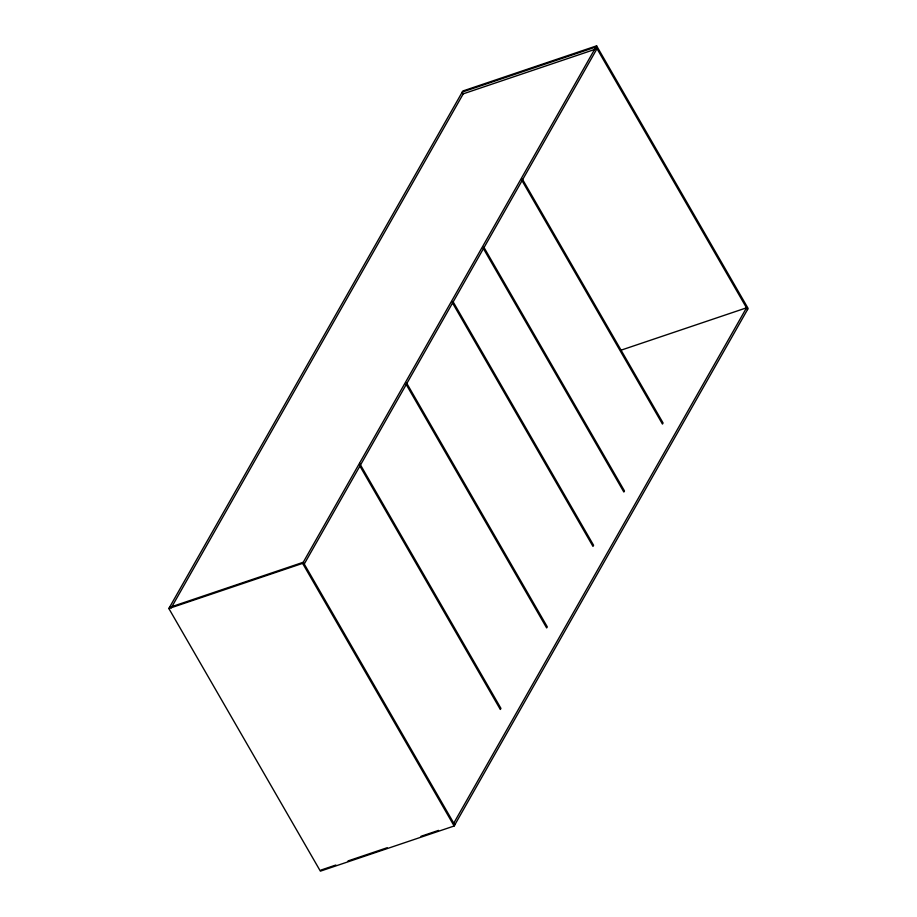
<?xml version="1.0" encoding="UTF-8"?>
<svg xmlns="http://www.w3.org/2000/svg" width="917" height="917" viewBox="0 0 917 917"><rect width="100%" height="100%" fill="white"/><g stroke="black" fill="none" stroke-linecap="round" stroke-linejoin="round"><path stroke-width="1.38" d="M168.854 608.521L462.856 91.001L596.623 45.85L748.146 308.479L454.144 825.999L320.377 871.15L168.854 608.521L302.621 563.37L596.623 45.85M171.192 607.937L463.245 93.832L595.66 49.128M304.249 564.024L597.013 48.681M453.755 823.168L746.518 307.825L620.855 350.237M169.473 607.432L303.24 562.281L454.763 824.91M320.996 870.061L335.863 865.04M348.024 860.937L387.203 847.721M420.983 836.315L438.544 830.389M747.527 309.568L596.004 46.939L462.237 92.09L463.245 93.832M522.426 179.193L663.083 422.989L662.464 424.078L521.807 180.282M483.821 247.143L624.477 490.939L623.858 492.028L483.202 248.232M452.941 301.51L593.597 545.294L592.978 546.383L452.322 302.587M406.621 383.042L547.277 626.838L546.658 627.927L406.002 384.131M359.579 463.349L500.946 708.383L500.327 709.471L359.682 465.676M302.621 563.37L454.144 825.999"/></g></svg>
